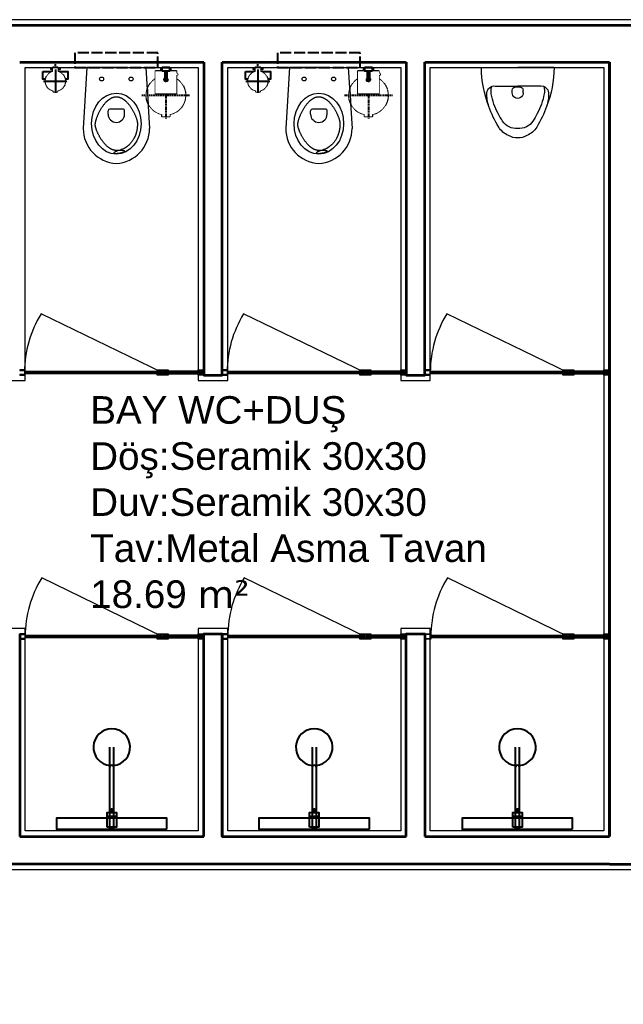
# Model space of a CAD drawing. Header units: millimetres. Extents: x 1443065 to 1517367, y 3763150 to 3779068.
# Drawn here: x 1502873 to 1503201, y 3768915 to 3769450 of the extents above; entities that cross this region are included whole.
import ezdxf

# ---------------------------------------------------------------- set-up
doc = ezdxf.new("R2010")
doc.units = ezdxf.units.MM
doc.set_wipeout_variables(frame=1)
for name, pattern in [('ACAD_ISO02W100', [15, 12, -3]), ('HIDDEN', [9.525, 6.35, -3.175]), ('HIDDEN2', [0.1875, 0.125, -0.0625])]:
    doc.linetypes.add(name, pattern=pattern)
for name, color, linetype in [('1 vitrifiye', 141, 'Continuous'), ('1-Tefriş', 51, 'Continuous'), ('HATCH 1', 253, 'Continuous'), ('HIDDEN', 124, 'HIDDEN'), ('m-TFR_vitrifiye', 1, 'Continuous'), ('SANITARY', 152, 'Continuous'), ('SANITARY 1', 124, 'Continuous')]:
    doc.layers.add(name, color=color, linetype=linetype)
for name, color, linetype, lineweight in [('D-tefris', 252, 'Continuous', 0), ('DUVAR', 2, 'Continuous', 35), ('MAHAL', 52, 'Continuous', 13), ('MERDIVEN', 4, 'Continuous', 20), ('SIVA', 3, 'Continuous', 9), ('TEFRIS', 165, 'Continuous', 15)]:
    doc.layers.add(name, color=color, linetype=linetype, lineweight=lineweight)
doc.styles.get("Standard").update_dxf_attribs({"font": 'arial.ttf'})

# ---------------------------------------------------------------- blocks, each defined once
blk = doc.blocks.new('A$C00621B5F')
at = {"layer": 'HATCH 1'}
for points in [[(57, -100), (-57, -100)], [(57, -100.7), (-57, -100.7)], [(57, -102), (-57, -102)], [(57, -104.1), (-57, -104.1)], [(57, -106.7), (-57, -106.7)], [(57, -109.9), (-57, -109.9)], [(57, -114.6), (-57, -114.6)], [(57, -122), (-57, -122)]]:
    blk.add_lwpolyline(points, dxfattribs=at)
at = {"layer": 'SANITARY'}
blk.add_lwpolyline([(-20, -20), (-20, 0), (20, 0), (20, -20), (57, -20), (57, -140), (-57, -140), (-57, -40), (-59, -40, -1), (-59, -32), (-57, -32), (-57, -20)], format="xyb", close=True, dxfattribs=at)
at = {"layer": 'SANITARY 1'}
for points in [[(-20, -20), (-20, -20), (-20, 0), (20, 0), (20, -20), (0, -20)], [(-59, -32), (-57, -32)], [(-59, -40), (-57, -40)], [(-57, -32), (-19.2, -32)], [(-18.6, -40), (-57, -40)], [(-2.3, -52.7), (0, -20), (0, -10), (-20, -10), (-20, -20), (-17.7, -52.7)], [(-0.8, -32), (54, -32), (54, -40), (-1.4, -40)]]:
    blk.add_lwpolyline(points, dxfattribs=at)
blk.add_circle((-10, -62.5), 12.5, dxfattribs=at)
blk.add_arc((-59, -36), 4, 90, 270, dxfattribs=at)
blk.add_wipeout([(-57, -20), (-20, -20), (-20, -10), (-20, 0), (20, 0), (20, -20), (57, -20), (57, -140), (-57, -140), (-57, -40), (-59, -40), (-59.7, -39.9), (-60.4, -39.8), (-61, -39.5), (-61.5, -39.1), (-61.8, -38.8), (-62.2, -38.3), (-62.5, -38), (-62.8, -37.3), (-62.9, -36.7), (-63, -36), (-62.9, -35.2), (-62.7, -34.6), (-62.5, -34), (-62.1, -33.5), (-61.7, -33), (-61.2, -32.7), (-60.7, -32.4), (-60.1, -32.1), (-59.7, -32.1), (-59, -32), (-57, -32)]).dxf.layer = 'SANITARY 1'
blk = doc.blocks.new('A$C34477918')
at = {"layer": 'SANITARY'}
blk.add_lwpolyline([(-48, 25), (0, 25), (0, -25), (-48, -25, -0.804346), (-253.1, -20), (-265, -20), (-265, 20), (-253, 20, -0.804515), (-48, 25)], format="xyb", close=True, dxfattribs=at)
at = {"layer": 'SANITARY 1'}
blk.add_lwpolyline([(-265, 20), (-253, 20, 0.087238), (-253.1, -20), (-265, -20)], format="xyb", close=True, dxfattribs=at)
blk.add_lwpolyline([(-48, 25, 0.784465), (-48.1, 25), (0, 25), (0, -25), (-48.1, -25)], format="xyb", dxfattribs=at)
blk.add_arc((-150, 0), 105, 346.2259, 13.7741, dxfattribs=at)
at = {"color": 124}
for points in [[(-253, 20), (-253.7, 15.7), (-254.2, 11.6), (-254.7, 7.6), (-254.7, 4.1), (-255, 0), (-255, -3), (-254.8, -6.5), (-254.4, -9.6), (-253.8, -14.3), (-253.5, -17.3), (-253.1, -20), (-265, -20), (-265, 20)], [(-48, 25), (-47, 19.3), (-45.8, 12.9), (-45.4, 6.5), (-45, 0), (-45.4, -6.5), (-45.7, -12), (-46.5, -17.5), (-48, -25), (0, -25), (0, 25)]]:
    blk.add_wipeout(points, dxfattribs=at).dxf.layer = 'SANITARY'
at = {"color": 21}
blk.add_wipeout([(-45, 0), (-45.8, 12.9), (-48.2, 25.6), (-52.1, 37.9), (-57.5, 49.7), (-64.3, 60.7), (-72.4, 70.7), (-81.7, 79.7), (-92, 87.5), (-103.2, 94), (-115.1, 99), (-127.5, 102.6), (-140.3, 104.6), (-153.2, 105), (-166.1, 103.8), (-178.7, 101), (-190.9, 96.7), (-202.5, 90.9), (-213.3, 83.8), (-223.1, 75.4), (-231.8, 65.8), (-239.3, 55.3), (-245.4, 43.9), (-250.1, 31.8), (-253.2, 19.3), (-254.8, 6.5), (-254.8, -6.5), (-253.2, -19.3), (-250.1, -31.8), (-245.4, -43.9), (-239.3, -55.3), (-231.8, -65.8), (-223.1, -75.4), (-213.3, -83.8), (-202.5, -90.9), (-190.9, -96.7), (-178.7, -101), (-166.1, -103.8), (-153.2, -105), (-140.3, -104.6), (-127.5, -102.6), (-115.1, -99), (-103.2, -94), (-92, -87.5), (-81.7, -79.7), (-72.4, -70.7), (-64.3, -60.7), (-57.5, -49.7), (-52.1, -37.9), (-48.2, -25.6), (-45.8, -12.9)], dxfattribs=at).dxf.layer = 'SANITARY'
at = {"layer": 'HIDDEN'}
for points in [[(-150, 130), (-150, -130)], [(-24, 0), (-276, 0)]]:
    blk.add_lwpolyline(points, dxfattribs=at)
blk = doc.blocks.new('A$C168D751E')
blk.add_wipeout([(0, 0), (17, 0), (17.6, -0.1), (18.2, -0.2), (18.6, -0.5), (19, -0.8), (19.4, -1.2), (19.6, -1.5), (19.8, -2), (19.9, -2.4), (20, -3), (20, -3.6), (20, -15), (56.3, -15), (57.2, -13.7), (58.8, -12.1), (60.2, -11.2), (62, -10.5), (63.3, -10.1), (65, -10), (66.2, -10.1), (68.2, -10.5), (69.7, -11.2), (71, -12), (72.1, -13), (73.1, -14.1), (73.8, -15.2), (74.3, -16.2), (74.7, -17.4), (75, -19), (75, -20.9), (74.7, -22.6), (74, -24.5), (72.9, -26.1), (71.8, -27.3), (70.6, -28.3), (69.4, -29), (68, -29.6), (66.6, -29.9), (65, -30), (63.5, -29.9), (62.2, -29.6), (60.9, -29.1), (59.6, -28.4), (58.8, -27.8), (57.9, -27.1), (57.3, -26.4), (56.8, -25.7), (56.3, -25), (20, -25), (20, -37), (19.7, -38.3), (19.1, -39.1), (18.3, -39.7), (17.7, -39.9), (17, -40), (0, -40)]).dxf.layer = 'SANITARY 1'
at = {"layer": 'SANITARY'}
blk.add_lwpolyline([(0, 0), (0, -40), (17, -40, 0.391502), (20, -37), (20, -25), (56.3, -25, 3.732498), (56.3, -15), (20, -15), (20, -3.6, 0.457252), (17, 0)], format="xyb", close=True, dxfattribs=at)
at = {"layer": 'SANITARY 1'}
blk.add_lwpolyline([(17, 0), (0, 0), (0, -40), (17, -40, 0.414214), (20, -37), (20, -3, 0.414214)], format="xyb", close=True, dxfattribs=at)
for points in [[(20, -15), (56.3, -15)], [(20, -25), (56.3, -25)]]:
    blk.add_lwpolyline(points, dxfattribs=at)
blk.add_circle((65, -20), 5, dxfattribs=at)
blk.add_arc((65, -20), 10, 209.9966, 150.0034, dxfattribs=at)
blk = doc.blocks.new('wc k')
at = {"layer": '1-Tefriş', "linetype": 'HIDDEN2', "ltscale": 0.5}
blk.add_line((431501.05, 73803.41, 1380.72), (431492.05, 73803.41, 1380.72), dxfattribs=at)
at = {"layer": '1-Tefriş'}
for points, elevation in [([(431496.05, 73810.21), (431496.05, 73804.61)], 1380.72), ([(431496.05, 73802.21), (431496.05, 73796.61), (431500.25, 73796.61), (431500.25, 73810.21), (431496.05, 73810.21)], 1380.72), ([(431494.05, 73800.91), (431495.05, 73800.91), (431495.05, 73805.71), (431494.05, 73805.71)], 0), ([(431495.05, 73802.21), (431497.05, 73802.21), (431497.05, 73804.61), (431495.05, 73804.61)], 0)]:
    blk.add_lwpolyline(points, dxfattribs=dict(at, elevation=elevation))
blk = doc.blocks.new('klozet2')
at = {"layer": '1 vitrifiye', "color": 4, "linetype": 'Continuous', "lineweight": 0}
for p, q in [((0, 16), (-33, 18)), ((0, 0), (0, 16)), ((-25.28, 4.5), (-23.56, 4.5)), ((-22.56, -3.5), (-22.56, 3.5)), ((-25.28, -4.5), (-23.56, -4.5))]:
    blk.add_line(p, q, dxfattribs=at)
for centre in [(-6.2, 8), (-6.2, -8)]:
    blk.add_circle(centre, 1.07, dxfattribs=at)
for centre, radius, start, end in [((-33.14, -0.88), 18.88, 89.5656, 177.338), ((-25.28, 0), 4.5, 90, 180), ((-25.28, 0), 4.5, 180, 270), ((-23.56, 3.5), 1, 0, 90), ((-33.14, 0.88), 18.88, 182.662, 270.4344), ((-23.56, -3.5), 1, 270, 0)]:
    blk.add_arc(centre, radius, start, end, dxfattribs=at)
at = {"layer": '1-Tefriş', "xscale": -1}
blk.add_blockref('wc k', (431493.99, -73770.29, -1380.72), dxfattribs=at)
at = {"layer": 'SANITARY', "color": 65, "xscale": 0.1, "yscale": 0.1, "zscale": 0.1, "rotation": 359.9999658251877}
blk.add_blockref('A$C34477918', (-0.06, -26.93), dxfattribs=at)
at = {"layer": '1 vitrifiye', "color": 4, "linetype": 'Continuous', "lineweight": 0}
for p, q in [((0, 0), (0, -16)), ((0, -16), (-33, -18))]:
    blk.add_line(p, q, dxfattribs=at)
blk.add_ellipse((-30.43, 0), major_axis=(-16.57, 0.06), ratio=0.812391, dxfattribs=at)
at = {"layer": 'TEFRIS', "color": 4, "linetype": 'Continuous'}
blk.add_lwpolyline([(-45, 0), (-45, 0.14), (-44.99, 0.29), (-44.98, 0.43), (-44.97, 0.57), (-44.95, 0.71), (-44.93, 0.86), (-44.91, 1), (-44.88, 1.14), (-44.85, 1.28), (-44.81, 1.42), (-44.78, 1.56), (-44.73, 1.7), (-44.69, 1.83), (-44.64, 1.97), (-44.59, 2.11), (-44.54, 2.25), (-44.48, 2.38), (-44.42, 2.52), (-44.36, 2.65), (-44.29, 2.79), (-44.22, 2.92), (-44.15, 3.06), (-44.07, 3.19), (-44, 3.32), (-43.92, 3.45), (-43.83, 3.59), (-43.75, 3.72), (-43.66, 3.85), (-43.57, 3.98), (-43.48, 4.1), (-43.38, 4.23), (-43.29, 4.36), (-43.19, 4.48), (-43.09, 4.61), (-42.98, 4.74), (-42.88, 4.86), (-42.77, 4.98), (-42.66, 5.11), (-42.43, 5.35), (-42.2, 5.59), (-41.96, 5.82), (-41.71, 6.06), (-41.46, 6.29), (-41.2, 6.51), (-40.94, 6.73), (-40.67, 6.95), (-40.4, 7.16), (-40.12, 7.37), (-39.84, 7.58), (-39.56, 7.78), (-39.27, 7.98), (-38.99, 8.17), (-38.69, 8.36), (-38.4, 8.54), (-38.11, 8.72), (-37.81, 8.9), (-37.52, 9.07), (-37.23, 9.23), (-36.93, 9.39), (-36.64, 9.54), (-36.35, 9.69), (-36.06, 9.84), (-35.77, 9.98), (-35.48, 10.11), (-35.2, 10.24), (-34.92, 10.36), (-34.65, 10.47), (-34.38, 10.58), (-34.11, 10.69), (-33.85, 10.78), (-33.59, 10.87), (-33.34, 10.96), (-33.1, 11.04), (-32.86, 11.11), (-32.63, 11.17), (-32.41, 11.23), (-32.2, 11.29), (-31.99, 11.33), (-31.79, 11.37), (-31.61, 11.4), (-31.43, 11.42), (-31.26, 11.44), (-31.1, 11.45), (-30.94, 11.45), (-30.77, 11.45), (-30.59, 11.43), (-30.39, 11.41), (-30.19, 11.38), (-29.97, 11.35), (-29.75, 11.31), (-29.51, 11.26), (-29.27, 11.2), (-29.01, 11.14), (-28.75, 11.07), (-28.48, 11), (-28.21, 10.91), (-27.93, 10.82), (-27.64, 10.73), (-27.34, 10.63), (-27.05, 10.52), (-26.74, 10.41), (-26.43, 10.29), (-26.12, 10.16), (-25.81, 10.03), (-25.49, 9.89), (-25.17, 9.75), (-24.85, 9.6), (-24.52, 9.44), (-24.2, 9.28), (-23.87, 9.12), (-23.55, 8.95), (-23.22, 8.77), (-22.9, 8.59), (-22.58, 8.41), (-22.26, 8.21), (-21.94, 8.02), (-21.63, 7.82), (-21.31, 7.61), (-21.01, 7.4), (-20.7, 7.19), (-20.4, 6.97), (-20.11, 6.75), (-19.82, 6.52), (-19.54, 6.29), (-19.27, 6.05), (-19, 5.81), (-18.87, 5.69), (-18.74, 5.57), (-18.61, 5.45), (-18.49, 5.32), (-18.36, 5.2), (-18.24, 5.07), (-18.12, 4.94), (-18.01, 4.81), (-17.89, 4.69), (-17.78, 4.56), (-17.67, 4.43), (-17.57, 4.29), (-17.46, 4.16), (-17.36, 4.03), (-17.26, 3.89), (-17.17, 3.76), (-17.08, 3.62), (-16.99, 3.49), (-16.9, 3.35), (-16.82, 3.21), (-16.74, 3.07), (-16.66, 2.93), (-16.58, 2.79), (-16.51, 2.65), (-16.45, 2.51), (-16.38, 2.37), (-16.32, 2.23), (-16.26, 2.08), (-16.21, 1.94), (-16.16, 1.79), (-16.11, 1.65), (-16.07, 1.5), (-16.03, 1.35), (-15.99, 1.2), (-15.96, 1.06), (-15.94, 0.91), (-15.91, 0.76), (-15.89, 0.61), (-15.88, 0.46), (-15.87, 0.3), (-15.86, 0.15), (-15.86, 0), (-15.86, -0.15), (-15.87, -0.3), (-15.88, -0.44), (-15.89, -0.59), (-15.91, -0.73), (-15.93, -0.88), (-15.96, -1.02), (-15.99, -1.17), (-16.02, -1.31), (-16.06, -1.46), (-16.1, -1.6), (-16.14, -1.74), (-16.19, -1.88), (-16.24, -2.02), (-16.29, -2.17), (-16.35, -2.31), (-16.41, -2.44), (-16.47, -2.58), (-16.54, -2.72), (-16.61, -2.86), (-16.68, -3), (-16.76, -3.13), (-16.83, -3.27), (-16.92, -3.4), (-17, -3.54), (-17.09, -3.67), (-17.18, -3.8), (-17.27, -3.93), (-17.36, -4.07), (-17.46, -4.2), (-17.56, -4.33), (-17.66, -4.45), (-17.77, -4.58), (-17.88, -4.71), (-17.98, -4.84), (-18.1, -4.96), (-18.21, -5.09), (-18.32, -5.21), (-18.44, -5.33), (-18.56, -5.46), (-18.81, -5.7), (-19.06, -5.94), (-19.32, -6.17), (-19.58, -6.4), (-19.86, -6.63), (-20.13, -6.85), (-20.41, -7.07), (-20.7, -7.28), (-20.99, -7.49), (-21.29, -7.7), (-21.58, -7.9), (-21.88, -8.1), (-22.19, -8.29), (-22.49, -8.48), (-22.8, -8.66), (-23.11, -8.84), (-23.42, -9.01), (-23.73, -9.18), (-24.03, -9.34), (-24.34, -9.5), (-24.65, -9.65), (-24.96, -9.8), (-25.26, -9.94), (-25.56, -10.07), (-25.86, -10.2), (-26.16, -10.33), (-26.45, -10.45), (-26.74, -10.56), (-27.02, -10.66), (-27.3, -10.76), (-27.57, -10.86), (-27.84, -10.94), (-28.1, -11.03), (-28.35, -11.1), (-28.6, -11.17), (-28.84, -11.23), (-29.07, -11.28), (-29.29, -11.33), (-29.51, -11.37), (-29.71, -11.4), (-29.91, -11.43), (-30.09, -11.45), (-30.27, -11.46), (-30.43, -11.46), (-30.65, -11.46), (-30.88, -11.46), (-31.12, -11.45), (-31.36, -11.44), (-31.59, -11.43), (-31.83, -11.41), (-32.06, -11.39), (-32.29, -11.37), (-32.51, -11.35), (-32.73, -11.33), (-32.96, -11.3), (-33.17, -11.27), (-33.39, -11.24), (-33.6, -11.2), (-33.81, -11.17), (-34.02, -11.13), (-34.23, -11.09), (-34.43, -11.04), (-34.63, -11), (-34.83, -10.95), (-35.02, -10.9), (-35.22, -10.85), (-35.41, -10.8), (-35.59, -10.75), (-35.78, -10.69), (-35.96, -10.63), (-36.15, -10.57), (-36.32, -10.51), (-36.5, -10.45), (-36.67, -10.38), (-36.85, -10.32), (-37.02, -10.25), (-37.18, -10.18), (-37.35, -10.11), (-37.51, -10.04), (-37.67, -9.96), (-37.83, -9.89), (-37.99, -9.81), (-38.14, -9.74), (-38.29, -9.66), (-38.44, -9.58), (-38.59, -9.5), (-38.88, -9.33), (-39.16, -9.16), (-39.43, -8.99), (-39.69, -8.82), (-39.94, -8.64), (-40.19, -8.46), (-40.43, -8.27), (-40.66, -8.09), (-40.88, -7.9), (-41.1, -7.71), (-41.31, -7.52), (-41.51, -7.33), (-41.7, -7.14), (-41.88, -6.95), (-42.06, -6.76), (-42.23, -6.57), (-42.4, -6.38), (-42.55, -6.19), (-42.7, -6), (-42.85, -5.82), (-42.98, -5.64), (-43.12, -5.46), (-43.24, -5.28), (-43.36, -5.1), (-43.47, -4.93), (-43.58, -4.77), (-43.68, -4.6), (-43.77, -4.45), (-43.86, -4.29), (-43.94, -4.14), (-44.02, -4), (-44.09, -3.86), (-44.22, -3.61), (-44.32, -3.38), (-44.41, -3.18), (-44.48, -3.01), (-44.53, -2.87), (-44.56, -2.78), (-44.76, -2.17), (-44.95, -1.61), (-45.12, -1.11), (-45.29, -0.65), (-45.44, -0.25), (-45.58, 0.1), (-45.65, 0.26), (-45.71, 0.41), (-45.78, 0.54), (-45.84, 0.67), (-45.89, 0.78), (-45.95, 0.89), (-46, 0.98), (-46.05, 1.06), (-46.1, 1.14), (-46.14, 1.2), (-46.19, 1.26), (-46.23, 1.3), (-46.26, 1.34), (-46.3, 1.37), (-46.33, 1.39), (-46.37, 1.4), (-46.4, 1.41), (-46.42, 1.4), (-46.45, 1.39), (-46.47, 1.37), (-46.5, 1.35), (-46.52, 1.32), (-46.54, 1.28), (-46.55, 1.23), (-46.57, 1.18), (-46.58, 1.12), (-46.59, 1.06), (-46.6, 0.99), (-46.61, 0.92), (-46.62, 0.84), (-46.62, 0.66), (-46.63, 0.47), (-46.62, 0.27), (-46.61, 0.05), (-46.6, -0.18), (-46.58, -0.42), (-46.56, -0.67), (-46.53, -0.93), (-46.5, -1.19), (-46.46, -1.46), (-46.42, -1.72), (-46.38, -1.99), (-46.33, -2.25), (-46.28, -2.51), (-46.23, -2.76), (-46.18, -3), (-46.13, -3.24), (-46.07, -3.46), (-46.01, -3.67), (-45.96, -3.86), (-45.9, -4.04), (-45.84, -4.2), (-45.81, -4.27), (-45.78, -4.34), (-45.75, -4.4), (-45.72, -4.45), (-45.69, -4.5), (-45.66, -4.55), (-45.63, -4.58), (-45.6, -4.61), (-45.57, -4.63), (-45.55, -4.65), (-45.52, -4.66), (-45.49, -4.66), (-45.46, -4.65), (-45.44, -4.63), (-45.41, -4.61), (-45.38, -4.58), (-45.36, -4.54), (-45.33, -4.49), (-45.31, -4.43), (-45.29, -4.36), (-45.26, -4.28), (-45.24, -4.19), (-45.22, -4.09), (-45.2, -3.98), (-45.18, -3.87), (-45.16, -3.74), (-45.14, -3.59), (-45.13, -3.44), (-45.11, -3.28), (-45.09, -3.1), (-45.07, -2.71), (-45.04, -2.28), (-45.02, -1.79), (-45.01, -1.25), (-45, -0.65), (-45, 0)], close=True, dxfattribs=at)
at = {"layer": 'SANITARY', "color": 65}
for name, p, xscale, yscale, zscale, rotation in [('A$C34477918', (0.14, 33.12, -1380.72), 0.05, 0.05, 0.05, 359.9999658251877), ('A$C00621B5F', (0, -26.93), -0.1, 0.1, 0.1, 269.9999658251876)]:
    blk.add_blockref(name, p, dxfattribs=dict(at, xscale=xscale, yscale=yscale, zscale=zscale, rotation=rotation))
at = {"layer": 'SANITARY', "color": 124, "xscale": -0.1, "yscale": 0.1, "zscale": 0.1}
blk.add_blockref('A$C168D751E', (0, -24.93), dxfattribs=at)
at = {"layer": '1 vitrifiye', "color": 4, "linetype": 'ACAD_ISO02W100', "ltscale": 0.5}
blk.add_lwpolyline([(0, -22.5), (8, -22.5), (8, 22.5), (0, 22.5)], close=True, dxfattribs=at)
blk = doc.blocks.new('A$C00DA5D96')
for p, q in [((0, 380.5), (197.5, 380.5)), ((395, 380.5), (197.5, 380.5)), ((74.2, 280.5), (197.5, 280.5)), ((182.8, 273.5), (212.8, 273.5)), ((320.8, 280.5), (197.5, 280.5)), ((167.8, 243.5), (167.8, 258.5)), ((227.8, 243.5), (227.8, 258.5))]:
    blk.add_line(p, q)
for centre, radius, start, end in [((602, 387.4), 602.1, 180.6485, 201.2624), ((-207, 387.4), 602.1, 338.7376, 359.3515), ((69.8, 241.3), 39.4, 83.5556, 176.5846), ((132.3, 253.4), 79.8, 162.6637, 191.578), ((182.8, 258.5), 15, 90, 180), ((212.8, 258.5), 15, 0, 90), ((325.2, 241.3), 39.4, 3.4154, 96.4444), ((262.7, 253.4), 79.8, 348.422, 17.3363), ((213.1, 231.3), 183.1, 176.1501, 199.9016), ((393.7, 296.4), 344.7, 189.856, 208.6524), ((197.8, 243.5), 30, 180, 0), ((1.3, 296.4), 344.7, 331.3476, 350.144), ((181.9, 231.3), 183.1, 340.0984, 3.8499), ((593.4, 365.6), 586.4, 199.5848, 211.6591), ((-198.4, 365.6), 586.4, 328.3409, 340.4152), ((669.8, 428.6), 650.6, 207.2122, 211.4214), ((-274.8, 428.6), 650.6, 328.5786, 332.7878), ((196.2, 120.6), 119.7, 211.6331, 245.8136), ((190.1, 140.5), 91.1, 214.0275, 274.6304), ((204.9, 140.5), 91.1, 265.3696, 325.9725), ((198.8, 120.6), 119.7, 294.1864, 328.3669), ((197.5, 103.6), 105.1, 241.3789, 298.6211)]:
    blk.add_arc(centre, radius, start, end)
blk = doc.blocks.new('pisuar')
at = {"layer": 'D-tefris', "xscale": 0.1, "yscale": 0.1, "zscale": 0.1, "rotation": 180}
blk.add_blockref('A$C00DA5D96', (9192.04, -27004.59), dxfattribs=at)

msp = doc.modelspace()

# ---------------------------------------------------------------- linework, layer by layer
at = {"layer": 'DUVAR'}
for p, q in [((1502153.32, 3769447.09), (1503653.49, 3769447.09)), ((1502872.94, 3769427.09), (1502972.94, 3769427.09)), ((1502982.94, 3769427.09), (1503082.94, 3769427.09)), ((1503092.94, 3769427.09), (1503193.3, 3769427.09)), ((1503193.3, 3769427.09), (1503193.3, 3769006.58)), ((1502872.94, 3769116.58, 0), (1502872.94, 3769006.58)), ((1502972.94, 3769006.58), (1502972.94, 3769116.58, 0)), ((1502982.94, 3769116.58, 0), (1502982.94, 3769006.58, 0)), ((1502982.94, 3769006.58, 0), (1502982.94, 3769116.58, 0)), ((1503082.94, 3769006.58, 0), (1503082.94, 3769116.58, 0)), ((1503193.3, 3769006.58, 0), (1503193.3, 3769116.58, 0)), ((1503193.3, 3768991.58), (1503330.09, 3768991.58))]:
    msp.add_line(p, q, dxfattribs=at)
for points in [[(1502972.94, 3769427.09), (1502972.94, 3769257.09), (1502982.94, 3769257.09), (1502982.94, 3769427.09)], [(1503082.94, 3769427.09), (1503082.94, 3769257.09), (1503092.94, 3769257.09), (1503092.94, 3769427.09)], [(1503193.3, 3769006.58), (1503193.3, 3769427.09)], [(1502972.94, 3769006.58), (1502972.94, 3769116.58), (1502982.94, 3769116.58), (1502982.94, 3769006.58), (1502982.94, 3769006.58)], [(1503082.94, 3769006.58), (1503082.94, 3769116.58), (1503092.94, 3769116.58), (1503092.94, 3769006.58)], [(1502872.94, 3769006.58), (1502972.94, 3769006.58)], [(1502982.94, 3769006.58), (1503082.94, 3769006.58)], [(1503092.94, 3769006.58), (1503193.3, 3769006.58)], [(1503193.3, 3768991.58), (1502862.94, 3768991.58)]]:
    msp.add_lwpolyline(points, dxfattribs=at)
at = {"layer": 'm-TFR_vitrifiye'}
for points in [[(1502923.94, 3769055.08), (1502923.94, 3769010.58), (1502921.94, 3769010.58), (1502921.94, 3769055.08)], [(1502920.44, 3769017.58), (1502925.44, 3769017.58)], [(1502920.44, 3769017.08), (1502925.44, 3769017.08)]]:
    msp.add_lwpolyline(points, dxfattribs=at)
at = {"layer": 'm-TFR_vitrifiye', "elevation": 0}
for points in [[(1503033.94, 3769055.08), (1503033.94, 3769010.58), (1503031.94, 3769010.58), (1503031.94, 3769055.08)], [(1503144.3, 3769055.08), (1503144.3, 3769010.58), (1503142.3, 3769010.58), (1503142.3, 3769055.08)], [(1503030.44, 3769017.58), (1503035.44, 3769017.58)], [(1503030.44, 3769017.08), (1503035.44, 3769017.08)], [(1503140.8, 3769017.58), (1503145.8, 3769017.58)], [(1503140.8, 3769017.08), (1503145.8, 3769017.08)]]:
    msp.add_lwpolyline(points, dxfattribs=at)
at = {"layer": 'm-TFR_vitrifiye'}
for points in [[(1502920.44, 3769011.58), (1502920.44, 3769019.58), (1502925.44, 3769019.58), (1502925.44, 3769011.58)], [(1502952.89, 3769010.58), (1502952.89, 3769016.58), (1502892.89, 3769016.58), (1502892.89, 3769010.58)]]:
    msp.add_lwpolyline(points, close=True, dxfattribs=at)
msp.add_lwpolyline([(1502922.89, 3769021.58), (1502922.99, 3769021.58, -0.414214), (1502923.19, 3769021.38), (1502923.19, 3769019.58), (1502922.69, 3769019.58), (1502922.69, 3769021.38, -0.414214)], format="xyb", close=True, dxfattribs=at)
at = {"layer": 'm-TFR_vitrifiye', "elevation": 0}
for points in [[(1503030.44, 3769011.58), (1503030.44, 3769019.58), (1503035.44, 3769019.58), (1503035.44, 3769011.58)], [(1503140.8, 3769011.58), (1503140.8, 3769019.58), (1503145.8, 3769019.58), (1503145.8, 3769011.58)], [(1503062.88, 3769010.58), (1503062.88, 3769016.58), (1503002.88, 3769016.58), (1503002.88, 3769010.58)], [(1503173.24, 3769010.58), (1503173.24, 3769016.58), (1503113.24, 3769016.58), (1503113.24, 3769010.58)]]:
    msp.add_lwpolyline(points, close=True, dxfattribs=at)
for points in [[(1503032.89, 3769021.58), (1503032.99, 3769021.58, -0.414214), (1503033.19, 3769021.38), (1503033.19, 3769019.58), (1503032.69, 3769019.58), (1503032.69, 3769021.38, -0.414214)], [(1503143.25, 3769021.58), (1503143.35, 3769021.58, -0.414214), (1503143.55, 3769021.38), (1503143.55, 3769019.58), (1503143.05, 3769019.58), (1503143.05, 3769021.38, -0.414214)]]:
    msp.add_lwpolyline(points, format="xyb", close=True, dxfattribs=at)
at = {"layer": 'm-TFR_vitrifiye'}
for centre, radius, start, end in [((1502922.94, 3769055.08), 10, 275.7392, 264.2608), ((1503032.94, 3769055.08, 0), 10, 275.7392, 264.2608), ((1503143.3, 3769055.08, 0), 10, 275.7392, 264.2608), ((1502922.94, 3769044.37), 1, 360, 180), ((1503032.94, 3769044.37, 0), 1, 360, 180), ((1503143.3, 3769044.37, 0), 1, 360, 180)]:
    msp.add_arc(centre, radius, start, end, dxfattribs=at)
at = {"layer": 'MERDIVEN'}
for p, q in [((1502875.44, 3769259.98, 0), (1502875.44, 3769259.58, 0)), ((1502950.65, 3769259.58, 0), (1502950.65, 3769259.98, 0)), ((1502970.44, 3769259.98, 0), (1502970.44, 3769259.58, 0)), ((1502985.08, 3769259.98, 0), (1502985.08, 3769259.58, 0)), ((1503060.65, 3769259.58, 0), (1503060.65, 3769259.98, 0)), ((1503080.44, 3769259.98, 0), (1503080.44, 3769259.58, 0)), ((1503095.44, 3769259.98, 0), (1503095.44, 3769259.58, 0)), ((1503171, 3769259.58, 0), (1503171, 3769259.98, 0)), ((1503190.8, 3769259.98, 0), (1503190.8, 3769259.58, 0)), ((1502875.44, 3769257.48, 0), (1502875.44, 3769257.09, 0)), ((1502950.65, 3769257.09, 0), (1502950.65, 3769257.48, 0)), ((1502970.44, 3769257.48, 0), (1502970.44, 3769257.09, 0)), ((1502985.08, 3769257.48, 0), (1502985.08, 3769257.09, 0)), ((1503060.65, 3769257.09, 0), (1503060.65, 3769257.48, 0)), ((1503080.44, 3769257.48, 0), (1503080.44, 3769257.09, 0)), ((1503095.44, 3769257.48, 0), (1503095.44, 3769257.09, 0)), ((1503171, 3769257.09, 0), (1503171, 3769257.48, 0)), ((1503190.8, 3769257.48, 0), (1503190.8, 3769257.09, 0)), ((1502875.44, 3769116.58, 0), (1502875.44, 3769116.18, 0)), ((1502950.65, 3769116.18, 0), (1502950.65, 3769116.58, 0)), ((1502970.45, 3769116.58, 0), (1502970.45, 3769116.18, 0)), ((1502985.44, 3769116.58, 0), (1502985.44, 3769116.18, 0)), ((1503060.64, 3769116.18, 0), (1503060.64, 3769116.58, 0)), ((1503080.44, 3769116.58, 0), (1503080.44, 3769116.18, 0)), ((1503171, 3769116.18, 0), (1503171, 3769116.58, 0)), ((1503190.8, 3769116.58, 0), (1503190.8, 3769116.18, 0)), ((1502875.44, 3769114.08, 0), (1502875.44, 3769113.69, 0)), ((1502950.65, 3769113.69, 0), (1502950.65, 3769114.08, 0)), ((1502970.45, 3769114.08, 0), (1502970.45, 3769113.69, 0)), ((1502985.44, 3769114.08, 0), (1502985.44, 3769113.69, 0)), ((1503060.64, 3769113.69, 0), (1503060.64, 3769114.08, 0)), ((1503080.44, 3769114.08, 0), (1503080.44, 3769113.69, 0)), ((1503171, 3769113.69, 0), (1503171, 3769114.08, 0)), ((1503190.8, 3769114.08, 0), (1503190.8, 3769113.69, 0))]:
    msp.add_line(p, q, dxfattribs=at)
at = {"layer": 'MERDIVEN', "extrusion": (1.50405e-07, 4.38494e-08, 1)}
for p, q in [((1502875.88, 3769259.26, 0), (1502875.58, 3769259.01, 0)), ((1502875.58, 3769259.01, 0), (1502875.58, 3769258.02, 0)), ((1502951.19, 3769259.26, 0), (1502950.9, 3769259.01, 0)), ((1502950.9, 3769259.01, 0), (1502950.9, 3769258.02, 0)), ((1502985.88, 3769259.26, 0), (1502985.58, 3769259.01, 0)), ((1502985.58, 3769259.01, 0), (1502985.58, 3769258.02, 0)), ((1503061.19, 3769259.26, 0), (1503060.9, 3769259.01, 0)), ((1503060.9, 3769259.01, 0), (1503060.9, 3769258.02, 0)), ((1503096.24, 3769259.26, 0), (1503095.94, 3769259.01, 0)), ((1503095.94, 3769259.01, 0), (1503095.94, 3769258.02, 0)), ((1503171.55, 3769259.26, 0), (1503171.25, 3769259.01, 0)), ((1503171.25, 3769259.01, 0), (1503171.25, 3769258.02, 0)), ((1502875.88, 3769257.76, 0), (1502875.58, 3769258.02, 0)), ((1502951.19, 3769257.76, 0), (1502950.9, 3769258.02, 0)), ((1502985.88, 3769257.76, 0), (1502985.58, 3769258.02, 0)), ((1503061.19, 3769257.76, 0), (1503060.9, 3769258.02, 0)), ((1503096.24, 3769257.76, 0), (1503095.94, 3769258.02, 0)), ((1503171.55, 3769257.76, 0), (1503171.25, 3769258.02, 0)), ((1502876.24, 3769115.87, 0), (1502875.94, 3769115.61, 0)), ((1502875.94, 3769115.61, 0), (1502875.94, 3769114.62, 0)), ((1502876.24, 3769114.37, 0), (1502875.94, 3769114.62, 0)), ((1502951.19, 3769115.87, 0), (1502950.9, 3769115.61, 0)), ((1502950.9, 3769115.61, 0), (1502950.9, 3769114.62, 0)), ((1502951.19, 3769114.37, 0), (1502950.9, 3769114.62, 0)), ((1502986.24, 3769115.87, 0), (1502985.94, 3769115.61, 0)), ((1502985.94, 3769115.61, 0), (1502985.94, 3769114.62, 0)), ((1502986.24, 3769114.37, 0), (1502985.94, 3769114.62, 0)), ((1503061.19, 3769115.87, 0), (1503060.89, 3769115.61, 0)), ((1503060.89, 3769115.61, 0), (1503060.89, 3769114.62, 0)), ((1503061.19, 3769114.37, 0), (1503060.89, 3769114.62, 0)), ((1503096.6, 3769115.87, 0), (1503096.3, 3769115.61, 0)), ((1503096.3, 3769115.61, 0), (1503096.3, 3769114.62, 0)), ((1503096.6, 3769114.37, 0), (1503096.3, 3769114.62, 0)), ((1503171.55, 3769115.87, 0), (1503171.25, 3769115.61, 0)), ((1503171.25, 3769115.61, 0), (1503171.25, 3769114.62, 0)), ((1503171.55, 3769114.37, 0), (1503171.25, 3769114.62, 0))]:
    msp.add_line(p, q, dxfattribs=at)
at = {"layer": 'MERDIVEN', "extrusion": (-2.75658e-07, 4.29454e-08, 1)}
for p, q in [((1502875.88, 3769259.26, 0), (1502950.1, 3769259.26, 0)), ((1502985.88, 3769259.26, 0), (1503060.1, 3769259.26, 0)), ((1503096.24, 3769259.26, 0), (1503170.46, 3769259.26, 0)), ((1502950.1, 3769257.76, 0), (1502875.88, 3769257.76, 0)), ((1503060.1, 3769257.76, 0), (1502985.88, 3769257.76, 0)), ((1503170.46, 3769257.76, 0), (1503096.24, 3769257.76, 0)), ((1502876.24, 3769115.87, 0), (1502950.1, 3769115.87, 0)), ((1502986.24, 3769115.87, 0), (1503060.1, 3769115.87, 0)), ((1503096.6, 3769115.87, 0), (1503170.45, 3769115.87, 0)), ((1502950.1, 3769114.37, 0), (1502876.24, 3769114.37, 0)), ((1503060.09, 3769114.37, 0), (1502986.24, 3769114.37, 0)), ((1503170.45, 3769114.37, 0), (1503096.6, 3769114.37, 0))]:
    msp.add_line(p, q, dxfattribs=at)
at = {"layer": 'MERDIVEN', "extrusion": (-1.50405e-07, 4.38494e-08, 1)}
for p, q in [((1502950.1, 3769259.26, 0), (1502950.4, 3769259.01, 0)), ((1502950.4, 3769259.01, 0), (1502950.4, 3769258.02, 0)), ((1503060.1, 3769259.26, 0), (1503060.4, 3769259.01, 0)), ((1503060.4, 3769259.01, 0), (1503060.4, 3769258.02, 0)), ((1503170.46, 3769259.26, 0), (1503170.75, 3769259.01, 0)), ((1503170.75, 3769259.01, 0), (1503170.75, 3769258.02, 0)), ((1502950.1, 3769257.76, 0), (1502950.4, 3769258.02, 0)), ((1503060.1, 3769257.76, 0), (1503060.4, 3769258.02, 0)), ((1503170.46, 3769257.76, 0), (1503170.75, 3769258.02, 0)), ((1502950.1, 3769115.87, 0), (1502950.4, 3769115.61, 0)), ((1502950.1, 3769114.37, 0), (1502950.4, 3769114.62, 0)), ((1502950.4, 3769115.61, 0), (1502950.4, 3769114.62, 0)), ((1503060.09, 3769114.37, 0), (1503060.39, 3769114.62, 0)), ((1503060.1, 3769115.87, 0), (1503060.39, 3769115.61, 0)), ((1503060.39, 3769115.61, 0), (1503060.39, 3769114.62, 0)), ((1503170.45, 3769115.87, 0), (1503170.75, 3769115.61, 0)), ((1503170.45, 3769114.37, 0), (1503170.75, 3769114.62, 0)), ((1503170.75, 3769115.61, 0), (1503170.75, 3769114.62, 0))]:
    msp.add_line(p, q, dxfattribs=at)
at = {"layer": 'MERDIVEN', "extrusion": (2.75658e-07, 4.29454e-08, 1)}
for p, q in [((1502972.4, 3769259.26, 0), (1502951.19, 3769259.26, 0)), ((1503082.4, 3769259.26, 0), (1503061.19, 3769259.26, 0)), ((1503192.76, 3769259.26, 0), (1503171.55, 3769259.26, 0)), ((1502951.19, 3769257.76, 0), (1502972.4, 3769257.76, 0)), ((1503061.19, 3769257.76, 0), (1503082.4, 3769257.76, 0)), ((1503171.55, 3769257.76, 0), (1503192.75, 3769257.76, 0)), ((1502972.4, 3769115.87, 0), (1502951.19, 3769115.87, 0)), ((1503082.4, 3769115.87, 0), (1503061.19, 3769115.87, 0)), ((1503192.75, 3769115.87, 0), (1503171.55, 3769115.87, 0)), ((1502951.19, 3769114.37, 0), (1502972.4, 3769114.37, 0)), ((1503061.19, 3769114.37, 0), (1503082.39, 3769114.37, 0)), ((1503171.55, 3769114.37, 0), (1503192.75, 3769114.37, 0))]:
    msp.add_line(p, q, dxfattribs=at)
at = {"layer": 'MERDIVEN', "extrusion": (-2.76e-07, 4.29466e-08, 1), "elevation": -0.25}
for points in [[(1502950.4, 3769258.51), (1502884.55, 3769290.36)], [(1503060.4, 3769258.51), (1502994.55, 3769290.36)], [(1503170.75, 3769258.51), (1503104.91, 3769290.36)], [(1502875.58, 3769258.71), (1502950.4, 3769258.71), (1502950.4, 3769258.31), (1502875.58, 3769258.32)], [(1502985.58, 3769258.71), (1503060.4, 3769258.71), (1503060.4, 3769258.31), (1502985.58, 3769258.32)], [(1503095.94, 3769258.71), (1503170.75, 3769258.71), (1503170.75, 3769258.31), (1503095.94, 3769258.32)], [(1502950.4, 3769115.12), (1502884.91, 3769146.96)], [(1503060.39, 3769115.12), (1502994.9, 3769146.96)], [(1503170.75, 3769115.12), (1503105.26, 3769146.96)], [(1502875.94, 3769115.32), (1502950.4, 3769115.32), (1502950.4, 3769114.92), (1502875.94, 3769114.92)], [(1502985.94, 3769115.32), (1503060.39, 3769115.32), (1503060.39, 3769114.92), (1502985.94, 3769114.92)], [(1503096.3, 3769115.32), (1503170.75, 3769115.32), (1503170.75, 3769114.92), (1503096.3, 3769114.92)]]:
    msp.add_lwpolyline(points, dxfattribs=at)
at = {"layer": 'MERDIVEN', "extrusion": (-1.50062e-07, 4.38554e-08, 1), "elevation": -0.06}
for points in [[(1502875.94, 3769259.98), (1502872.94, 3769259.98), (1502872.94, 3769259.58), (1502875.94, 3769259.58)], [(1502985.58, 3769259.98), (1502982.58, 3769259.98), (1502982.58, 3769259.58), (1502985.58, 3769259.58)], [(1503095.94, 3769259.98), (1503092.94, 3769259.98), (1503092.94, 3769259.58), (1503095.94, 3769259.58)], [(1502875.94, 3769257.48), (1502872.94, 3769257.48), (1502872.94, 3769257.09), (1502875.94, 3769257.09)], [(1502985.58, 3769257.48), (1502982.58, 3769257.48), (1502982.58, 3769257.09), (1502985.58, 3769257.09)], [(1503095.94, 3769257.48), (1503092.94, 3769257.48), (1503092.94, 3769257.09), (1503095.94, 3769257.09)], [(1502875.94, 3769116.58), (1502872.94, 3769116.58), (1502872.94, 3769116.18), (1502875.94, 3769116.18)], [(1502985.94, 3769116.58), (1502982.94, 3769116.58), (1502982.94, 3769116.18), (1502985.94, 3769116.18)], [(1502875.94, 3769114.08), (1502872.94, 3769114.08), (1502872.94, 3769113.69), (1502875.94, 3769113.69)], [(1502985.94, 3769114.08), (1502982.94, 3769114.08), (1502982.94, 3769113.69), (1502985.94, 3769113.69)]]:
    msp.add_lwpolyline(points, close=True, dxfattribs=at)
at = {"layer": 'MERDIVEN', "extrusion": (-1.50748e-07, 4.38506e-08, 1), "elevation": -0.06}
for points in [[(1502953.65, 3769259.58), (1502947.65, 3769259.58), (1502947.65, 3769259.98), (1502953.65, 3769259.98)], [(1503063.65, 3769259.58), (1503057.65, 3769259.58), (1503057.65, 3769259.98), (1503063.65, 3769259.98)], [(1503174, 3769259.58), (1503168, 3769259.58), (1503168, 3769259.98), (1503174, 3769259.98)], [(1502947.65, 3769257.48), (1502953.65, 3769257.48), (1502953.65, 3769257.09), (1502947.65, 3769257.09)], [(1503057.65, 3769257.48), (1503063.65, 3769257.48), (1503063.65, 3769257.09), (1503057.65, 3769257.09)], [(1503168, 3769257.48), (1503174, 3769257.48), (1503174, 3769257.09), (1503168, 3769257.09)], [(1502953.65, 3769116.18), (1502947.65, 3769116.18), (1502947.65, 3769116.58), (1502953.65, 3769116.58)], [(1503063.64, 3769116.18), (1503057.64, 3769116.18), (1503057.64, 3769116.58), (1503063.64, 3769116.58)], [(1503174, 3769116.18), (1503168, 3769116.18), (1503168, 3769116.58), (1503174, 3769116.58)], [(1502947.65, 3769114.08), (1502953.65, 3769114.08), (1502953.65, 3769113.69), (1502947.65, 3769113.69)], [(1503057.64, 3769114.08), (1503063.64, 3769114.08), (1503063.64, 3769113.69), (1503057.64, 3769113.69)], [(1503168, 3769114.08), (1503174, 3769114.08), (1503174, 3769113.69), (1503168, 3769113.69)]]:
    msp.add_lwpolyline(points, close=True, dxfattribs=at)
at = {"layer": 'MERDIVEN', "extrusion": (1.50062e-07, 4.38554e-08, 1), "elevation": 0.39}
for points in [[(1502969.94, 3769259.98), (1502972.94, 3769259.98), (1502972.94, 3769259.58), (1502969.94, 3769259.58)], [(1503079.94, 3769259.98), (1503082.94, 3769259.98), (1503082.94, 3769259.58), (1503079.94, 3769259.58)], [(1503190.3, 3769259.98), (1503193.3, 3769259.98), (1503193.3, 3769259.58), (1503190.3, 3769259.58)], [(1502969.94, 3769257.48), (1502972.94, 3769257.48), (1502972.94, 3769257.09), (1502969.94, 3769257.09)], [(1503079.94, 3769257.48), (1503082.94, 3769257.48), (1503082.94, 3769257.09), (1503079.94, 3769257.09)], [(1503190.3, 3769257.48), (1503193.3, 3769257.48), (1503193.3, 3769257.09), (1503190.3, 3769257.09)], [(1502969.95, 3769116.58), (1502972.95, 3769116.58), (1502972.95, 3769116.18), (1502969.95, 3769116.18)], [(1503079.94, 3769116.58), (1503082.94, 3769116.58), (1503082.94, 3769116.18), (1503079.94, 3769116.18)], [(1503190.3, 3769116.58), (1503193.3, 3769116.58), (1503193.3, 3769116.18), (1503190.3, 3769116.18)], [(1502969.95, 3769114.08), (1502972.95, 3769114.08), (1502972.95, 3769113.69), (1502969.95, 3769113.69)], [(1503079.94, 3769114.08), (1503082.94, 3769114.08), (1503082.94, 3769113.69), (1503079.94, 3769113.69)], [(1503190.3, 3769114.08), (1503193.3, 3769114.08), (1503193.3, 3769113.69), (1503190.3, 3769113.69)]]:
    msp.add_lwpolyline(points, close=True, dxfattribs=at)
at = {"layer": 'MERDIVEN', "extrusion": (2.76e-07, 4.29466e-08, 1), "elevation": 0.58}
for points in [[(1502972.69, 3769258.71), (1502950.9, 3769258.71), (1502950.9, 3769258.31), (1502972.69, 3769258.32)], [(1503082.69, 3769258.71), (1503060.9, 3769258.71), (1503060.9, 3769258.31), (1503082.69, 3769258.32)], [(1503193.05, 3769258.71), (1503171.25, 3769258.71), (1503171.25, 3769258.31), (1503193.05, 3769258.32)], [(1502972.7, 3769115.32), (1502950.9, 3769115.32), (1502950.9, 3769114.92), (1502972.7, 3769114.92)], [(1503082.69, 3769115.32), (1503060.89, 3769115.32), (1503060.89, 3769114.92), (1503082.69, 3769114.92)], [(1503193.05, 3769115.32), (1503171.25, 3769115.32), (1503171.25, 3769114.92), (1503193.05, 3769114.92)]]:
    msp.add_lwpolyline(points, dxfattribs=at)
at = {"layer": 'MERDIVEN', "elevation": 0}
for points in [[(1503092.94, 3769116.58), (1503096.3, 3769116.58), (1503096.3, 3769116.18), (1503092.94, 3769116.18)], [(1503092.94, 3769114.08), (1503096.3, 3769114.08), (1503096.3, 3769113.69), (1503092.94, 3769113.69)]]:
    msp.add_lwpolyline(points, close=True, dxfattribs=at)
at = {"layer": 'MERDIVEN'}
for centre in [(1502936.61, 3769258.51, 0), (1503046.61, 3769258.51, 0), (1503156.97, 3769258.51, 0), (1502936.97, 3769115.12, 0), (1503046.97, 3769115.12, 0), (1503157.32, 3769115.12, 0)]:
    msp.add_arc(centre, 61.03, 148.5478, 179.8123, dxfattribs=at)
at = {"layer": 'SIVA'}
msp.add_lwpolyline([(1502644.16, 3768988.58), (1502670.94, 3768988.58), (1502670.94, 3769038.58), (1502859.94, 3769038.58), (1502859.94, 3768988.58), (1503330.09, 3768988.58)], dxfattribs=at)

# ---------------------------------------------------------------- block references
at = {"extrusion": (0, 0, -1), "zscale": -1, "rotation": 180.0007398665593}
msp.add_blockref('pisuar', (-1493970.81, 3742381.56), dxfattribs=at)

# ---------------------------------------------------------------- texts
at = {"layer": 'MAHAL', "insert": (1502911.25, 3769130.44), "char_height": 15, "width": 257.5828, "attachment_point": 7}
msp.add_mtext('{\\f@Arial Unicode MS|b0|i0|c162|p34;BAY WC+DUŞ\\PDöş:Seramik 30x30\\PDuv:Seramik 30x30\\PTav:Metal Asma Tavan\\P18.69 \\fVerdana|b0|i0|c162|p34;m²}', dxfattribs=at)

# ---------------------------------------------------------------- next in the draw order: block references
at = {"layer": '1 vitrifiye', "extrusion": (0, 0, -1), "xscale": -1, "zscale": -1, "rotation": 270}
for p in [(-1502925.44, 3769424.09), (-1503035.44, 3769424.09)]:
    msp.add_blockref('klozet2', p, dxfattribs=at)

# ---------------------------------------------------------------- next in the draw order: linework, layer by layer
at = {"layer": 'SIVA'}
for points in [[(1501970.55, 3765854.59), (1501970.55, 3765844.09), (1504649.38, 3765844.09), (1504649.38, 3768859.58), (1503776.81, 3768859.58), (1503776.32, 3769450.09), (1501795.91, 3769450.09)], [(1502859.94, 3769254.09), (1502875.94, 3769254.09), (1502875.94, 3769424.09), (1502969.94, 3769424.09), (1502969.94, 3769254.09), (1502985.94, 3769254.09), (1502985.94, 3769424.09), (1503079.94, 3769424.09), (1503079.94, 3769254.09), (1503095.94, 3769254.09), (1503095.94, 3769424.09), (1503190.3, 3769424.09), (1503190.3, 3769009.58), (1503095.94, 3769009.58), (1503095.94, 3769119.58), (1503079.94, 3769119.58), (1503079.94, 3769009.58), (1502985.94, 3769009.58), (1502985.94, 3769119.58), (1502969.95, 3769119.58), (1502969.95, 3769009.58), (1502875.94, 3769009.58), (1502875.94, 3769119.58), (1502859.94, 3769119.58)]]:
    msp.add_lwpolyline(points, dxfattribs=at)

doc.saveas('drawing.dxf')
